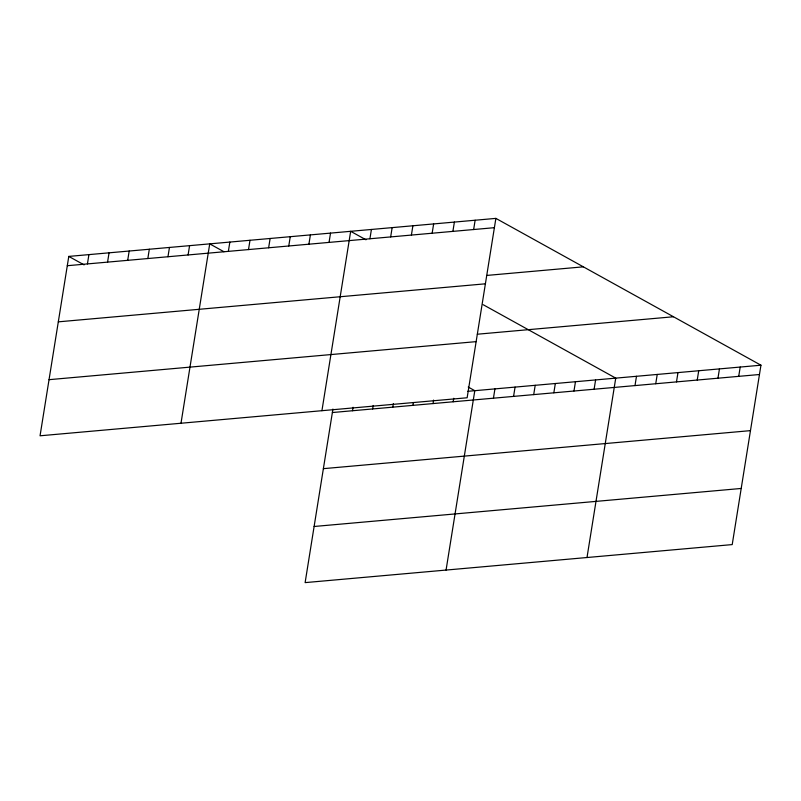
<?xml version="1.0" encoding="UTF-8"?>
<svg xmlns="http://www.w3.org/2000/svg" width="801" height="801" viewBox="0 0 801 801"><rect width="100%" height="100%" fill="white"/><g stroke="black" fill="none" stroke-linecap="round" stroke-linejoin="round"><path stroke-width="1.2" d="M68.786 256.41L40.05 435.794L467.143 397.767L495.879 218.383L68.786 256.41L84.095 264.891M87.429 263.919L88.921 254.618M107.564 262.127L109.056 252.826M127.699 260.335L129.181 251.033M147.835 258.543L149.316 249.241M167.97 256.751L169.452 247.449M188.095 254.958L189.587 245.657M180.996 423.248L209.722 243.864L223.94 251.734M228.365 251.374L229.857 242.072M248.5 249.582L249.992 240.28M268.635 247.789L270.127 238.488M288.771 245.997L290.262 236.696M308.906 244.205L310.398 234.903M329.041 242.413L330.533 233.101M321.932 410.693L350.668 231.309L365.977 239.789M332.926 409.051L305.121 582.617L732.214 544.59L760.95 365.206L495.879 218.383M369.922 238.768L371.414 229.466M352.5 410.743L353.061 407.258M390.668 236.926L392.15 227.614M372.635 408.951L373.196 405.466M411.404 235.073L412.895 225.772M392.77 407.158L393.331 403.664M432.15 233.231L433.641 223.93M412.905 405.366L413.276 403.043M452.895 231.379L454.387 222.077M433.041 403.574L433.601 400.079M473.641 229.537L475.133 220.235M453.176 401.782L453.726 398.287M446.067 570.072L474.793 390.688L468.235 387.053M493.446 398.197L494.928 388.896M513.571 396.405L515.063 387.093M533.706 394.613L535.198 385.301M553.841 392.81L555.333 383.509M573.977 391.018L575.468 381.717M594.112 389.226L595.604 379.924M587.003 557.516L615.739 378.132L483.203 304.72M634.993 385.591L636.485 376.29M655.739 383.739L657.231 374.437M676.485 381.897L677.976 372.595M697.23 380.044L698.712 370.743M717.966 378.202L719.458 368.901M738.712 376.35L740.204 367.048M67.294 265.712L494.387 227.684M486.948 275.414L583.348 266.833M58.303 321.842L485.396 283.814M477.336 334.217L673.481 316.755M49.041 379.674L476.134 341.637M467.694 391.319L760.95 365.206M332.365 412.535L759.458 374.508M323.374 468.665L750.467 430.638M314.112 526.487L741.205 488.46"/></g></svg>
